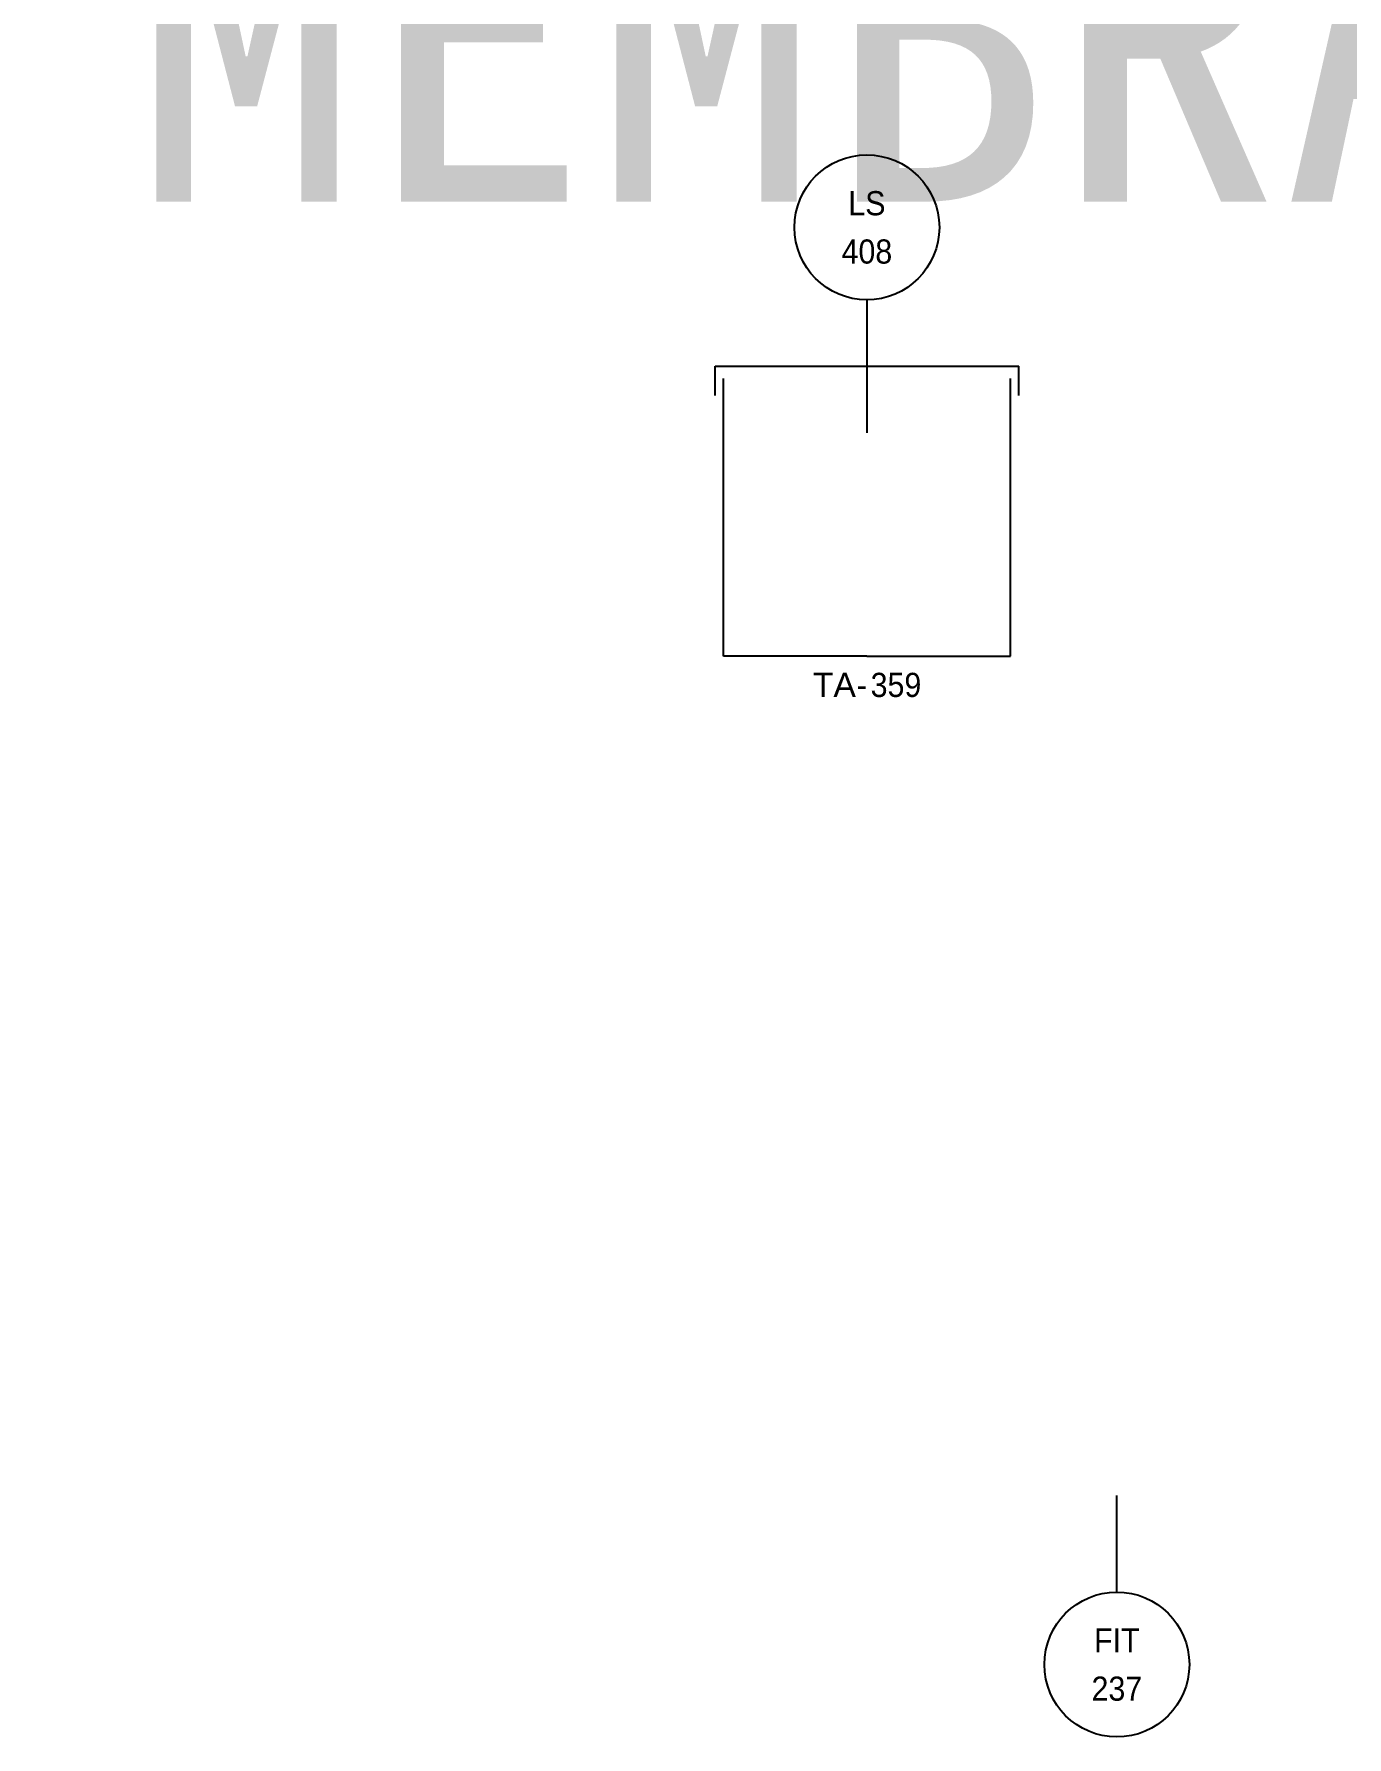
# Model space of a CAD drawing. Header units: millimetres. Extents: x 0 to 12089, y -479 to 374.
# Drawn here: x 2946.4 to 3055.1, y -417.1 to -276.1 of the extents above; entities that cross this region are included whole.
import ezdxf
from ezdxf.enums import TextEntityAlignment as Align

# ---------------------------------------------------------------- set-up
doc = ezdxf.new("R2018")
doc.units = ezdxf.units.MM
doc.header["$LTSCALE"] = 0.25
for name, color, linetype, lineweight, true_color in [('equipment', 5, 'Continuous', 25, 0x0000ff), ('instrumentation', 7, 'Continuous', 25, 0xffffff), ('Text', 7, 'Continuous', 25, 0xffffff), ('unit', 1, 'Continuous', 25, 0xff0000)]:
    doc.layers.add(name, color=color, linetype=linetype, lineweight=lineweight, true_color=true_color)
doc.styles.add('FlareSeparator$0$Organica', font='arial.ttf')
doc.styles.add('Organica', font='arial.ttf')
doc.styles.add('RefPIDDistChamber$0$Organica', font='arial.ttf')
doc.styles.add('RefPIDDistChamber$0$Standard', font='arial.ttf')
doc.styles.get("Standard").update_dxf_attribs({"font": 'arial.ttf'})
doc.styles.add('WasteContainer_Screeningcontainer_SB$0$Organica', font='arial.ttf')

# ---------------------------------------------------------------- blocks, each defined once
blk = doc.blocks.new('*U123')
at = {"lineweight": 25, "ltscale": 0.25, "flags": 128}
blk.add_lwpolyline([(0, 21), (0, 0), (80, 0), (80, 21), (79, 21), (79, 1), (1, 1), (1, 21)], close=True, dxfattribs=at)
at = {"style": 'RefPIDDistChamber$0$Organica', "flags": 1}
for tag, p in [('WIDTH', (-11.4, 38.99)), ('HEIGHT', (-11.4, 36.04)), ('LENGTH', (-11.4, 33.02)), ('LIQUIDLEVEL', (-11.4, 29.93)), ('VOLUME', (-11.4, 26.97))]:
    blk.add_attdef(tag, text='', height=2, dxfattribs=at).set_placement(p, align=Align.MIDDLE_CENTER)
at = {"style": 'RefPIDDistChamber$0$Standard', "flags": 1}
blk.add_attdef('TR_NAME1', (44.32, 30.62), '', height=2.5, dxfattribs=at)
at = {"layer": 'Text', "lineweight": 30, "flags": 104}
blk.add_attdef('NAME1', text='', height=2.5, dxfattribs=at).set_placement((8.07, -6), align=Align.MIDDLE_CENTER)
blk = doc.blocks.new('*U200')
at = {"color": 4, "lineweight": 25, "ltscale": 0.25}
blk.add_line((0, 23), (0, 31), dxfattribs=at)
at = {"color": 4}
blk.add_circle((0, 17), 6, dxfattribs=at)
at = {"style": 'Organica', "width": 0.9}
for tag, flags, p in [('SP_FLUID', 9, (31.18, 71.35)), ('SP_FLOW', 9, (31.18, 68.35)), ('EQUIP_TYPE', 9, (31.18, 65.35)), ('AREA_CODE', 9, (31.18, 62.35)), ('NOTE', 9, (31.18, 59.35)), ('NOTE_CHINESE', 9, (31.18, 56.35)), ('MODEL', 9, (31.18, 53.35)), ('MANUFACTURE', 9, (31.18, 50.35)), ('SPECIFICATION', 9, (31.18, 47.35)), ('DI', 9, (31.18, 44.35)), ('DO', 9, (31.18, 41.35)), ('AI', 9, (31.18, 38.35)), ('AO', 9, (31.18, 35.35)), ('PB', 9, (31.18, 32.35)), ('PO', 9, (31.18, 29.35)), ('PROCESSUNITAREA', 9, (31.18, 26.35)), ('TAG_ID', 8, (0, 19)), ('TAG', 8, (0, 15))]:
    blk.add_attdef(tag, text='', height=2, dxfattribs=dict(at, flags=flags)).set_placement(p, align=Align.MIDDLE_CENTER)
blk = doc.blocks.new('*U239')
at = {"color": 4, "lineweight": 25, "ltscale": 0.25}
blk.add_line((0, 11), (0, 0), dxfattribs=at)
at = {"color": 4}
blk.add_circle((0, 17), 6, dxfattribs=at)
at = {"style": 'Organica', "width": 0.9}
for tag, flags, p in [('EQUIP_TYPE', 9, (31.18, 65.35)), ('AREA_CODE', 9, (31.18, 62.35)), ('NOTE', 9, (31.18, 59.35)), ('NOTE_CHINESE', 9, (31.18, 56.35)), ('MODEL', 9, (31.18, 53.35)), ('MANUFACTURE', 9, (31.18, 50.35)), ('SPECIFICATION', 9, (31.18, 47.35)), ('DI', 9, (31.18, 44.35)), ('DO', 9, (31.18, 41.35)), ('AI', 9, (31.18, 38.35)), ('AO', 9, (31.18, 35.35)), ('PB', 9, (31.18, 32.35)), ('PO', 9, (31.18, 29.35)), ('PROCESSUNITAREA', 9, (31.18, 26.35)), ('TAG_ID', 8, (0, 19)), ('TAG', 8, (0, 15))]:
    blk.add_attdef(tag, text='', height=2, dxfattribs=dict(at, flags=flags)).set_placement(p, align=Align.MIDDLE_CENTER)
blk = doc.blocks.new('*U541')
at = {"lineweight": 25, "ltscale": 0.25}
for p, q in [((-7.77, 20.87), (-7.77, 23.29)), ((-7.77, 23.29), (17.37, 23.29)), ((17.37, 20.87), (17.37, 23.29)), ((-7.08, -0.72), (-7.08, 22.29)), ((16.69, -0.72), (16.69, 22.29)), ((4.8, -0.72), (-7.08, -0.72)), ((4.8, -0.72), (16.69, -0.72))]:
    blk.add_line(p, q, dxfattribs=at)
at = {"insert": (4.8, -3.09), "char_height": 2, "width": 5.3402, "attachment_point": 6, "line_spacing_factor": 0.9, "style": 'FlareSeparator$0$Organica'}
blk.add_mtext('{\\W0.9;-}', dxfattribs=at)
at = {"flags": 1}
for tag, style, p in [('NOTE', 'FlareSeparator$0$Organica', (32.34, 64.82)), ('STB_DTY', 'WasteContainer_Screeningcontainer_SB$0$Organica', (32.87, 61.29)), ('MODEL', 'WasteContainer_Screeningcontainer_SB$0$Organica', (32.87, 54.87)), ('MANUFACTURE', 'WasteContainer_Screeningcontainer_SB$0$Organica', (32.87, 51.77)), ('SP_VOLUME', 'WasteContainer_Screeningcontainer_SB$0$Organica', (32.95, 48.47)), ('EQUIP_TYPE', 'FlareSeparator$0$Organica', (33.98, 43.48)), ('NOTE_CHINESE', 'FlareSeparator$0$Organica', (33.98, 37.48)), ('STB_DTY', 'FlareSeparator$0$Organica', (33.98, 34.48)), ('MATERIAL_BODY', 'FlareSeparator$0$Organica', (33.98, 31.37)), ('MODEL', 'FlareSeparator$0$Organica', (33.98, 28.06)), ('MANUFACTURE', 'FlareSeparator$0$Organica', (33.98, 24.95)), ('SP_VOLUME', 'FlareSeparator$0$Organica', (34.06, 21.66)), ('UNIT_VOLUME', 'FlareSeparator$0$Organica', (34.06, 18.66))]:
    blk.add_attdef(tag, text='', height=2, dxfattribs=dict(at, style=style)).set_placement(p, align=Align.MIDDLE_CENTER)
at = {"style": 'FlareSeparator$0$Organica'}
blk.add_attdef('TAG_ID', text='', height=2, dxfattribs=at).set_placement((3.89, -3.09), align=Align.MIDDLE_RIGHT)
at = {"style": 'FlareSeparator$0$Organica', "width": 0.9, "flags": 8}
blk.add_attdef('TAG', text='', height=2, dxfattribs=at).set_placement((5.11, -3.09), align=Align.MIDDLE_LEFT)

msp = doc.modelspace()

# ---------------------------------------------------------------- block references
at = {"layer": 'equipment'}
ref = msp.add_blockref('*U541', (3010.57, -326.92), dxfattribs=at)
ref.add_attrib('TAG', '359', dxfattribs={"layer": '0', "height": 2, "style": 'FlareSeparator$0$Organica', "width": 0.9}).set_placement((3015.68, -330.01), align=Align.MIDDLE_LEFT)
ref.add_attrib('TAG_ID', 'TA', dxfattribs={"layer": '0', "height": 2, "style": 'FlareSeparator$0$Organica'}).set_placement((3014.46, -330.01), align=Align.MIDDLE_RIGHT)
at = {"layer": 'instrumentation'}
ref = msp.add_blockref('*U239', (3015.37, -309.13), dxfattribs=at)
ref.add_attrib('TAG', '408', dxfattribs={"layer": '0', "height": 2, "style": 'Organica', "width": 0.9}).set_placement((3015.37, -294.13), align=Align.MIDDLE_CENTER)
ref.add_attrib('TAG_ID', 'LS', dxfattribs={"layer": '0', "height": 2, "style": 'Organica', "width": 0.9}).set_placement((3015.37, -290.13), align=Align.MIDDLE_CENTER)
ref = msp.add_blockref('*U200', (3036.07, -428.11), dxfattribs=at)
ref.add_attrib('TAG', '237', dxfattribs={"layer": '0', "height": 2, "style": 'Organica', "width": 0.9}).set_placement((3036.07, -413.11), align=Align.MIDDLE_CENTER)
ref.add_attrib('TAG_ID', 'FIT', dxfattribs={"layer": '0', "height": 2, "style": 'Organica', "width": 0.9}).set_placement((3036.07, -409.11), align=Align.MIDDLE_CENTER)
at = {"layer": 'unit'}
ref = msp.add_blockref('*U123', (2946.41, -256), dxfattribs=at)
lines = msp.add_mtext('MEMBRANE TANK', dxfattribs={"layer": 'Text', "insert": (2954.48, -262), "char_height": 28, "attachment_point": 1})
ref.add_attrib('NAME1', '', (2954.48, -262), dxfattribs={"flags": 104}).embed_mtext(lines)

doc.saveas('drawing.dxf')
